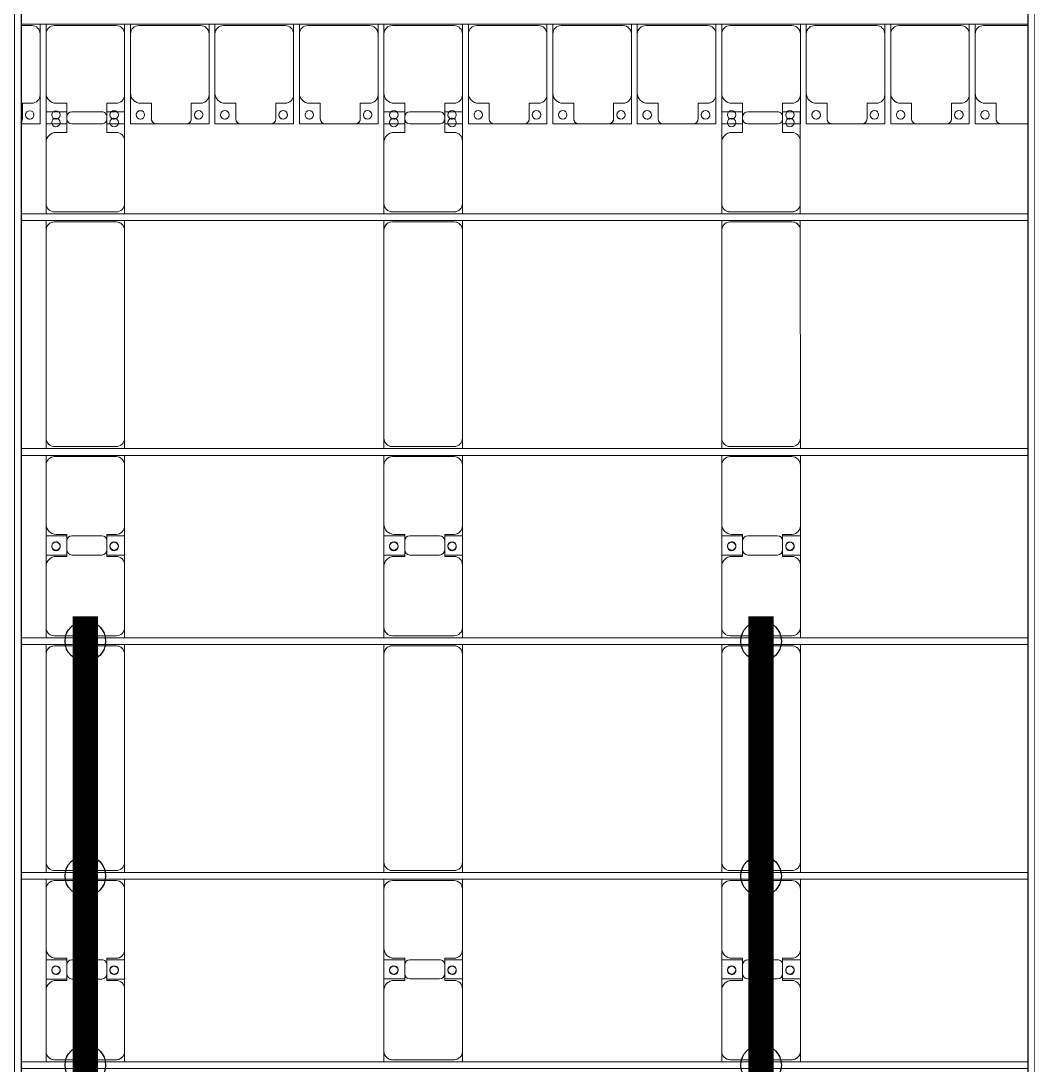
# Model space of a CAD drawing. Header units: millimetres. Extents: x -496478 to -186190, y -204059 to -87354.
# Drawn here: x -323122 to -317160, y -176290 to -170108 of the extents above; entities that cross this region are included whole.
import ezdxf

# ---------------------------------------------------------------- set-up
doc = ezdxf.new("R2010")
doc.units = ezdxf.units.MM
for name, color, linetype, lineweight in [('A-DETL-MBND', 5, 'Continuous', 9), ('A-GENM', 13, 'Continuous', 9), ('S-BEAM', 12, 'Continuous', 9)]:
    doc.layers.add(name, color=color, linetype=linetype, lineweight=lineweight)
doc.layers.add('GC-HOP 40x60 GIA CUONG', color=1, linetype='Continuous')

# ---------------------------------------------------------------- blocks, each defined once
blk = doc.blocks.new('Dải phao đi lại kèm đỡ invester - DẢI PHAO ĐI LẠI-18893-BỐ TRÍ KHUNG KẾT CẤU BÈ PIN 01')
at = {"layer": 'A-DETL-MBND', "color": 8}
for p, q in [((115673.4, -729.7), (115611.5, -729.7)), ((115723.4, -722), (115723.4, -779.7)), ((115758.4, -779.7), (115758.4, -722)), ((116173.4, -729.7), (115808.4, -729.7)), ((116223.4, -722), (116223.4, -779.7)), ((116258.4, -779.7), (116258.4, -722)), ((116673.4, -729.7), (116308.4, -729.7)), ((116723.4, -722), (116723.4, -779.7)), ((116758.4, -779.7), (116758.4, -722)), ((117173.4, -729.7), (116808.4, -729.7)), ((117223.4, -722), (117223.4, -779.7)), ((117258.4, -779.7), (117258.4, -722)), ((117673.4, -729.7), (117308.4, -729.7)), ((117723.4, -722), (117723.4, -779.7)), ((117758.4, -779.7), (117758.4, -722)), ((118173.4, -729.7), (117808.4, -729.7)), ((118223.4, -722), (118223.4, -779.7)), ((118258.4, -779.7), (118258.4, -722)), ((118673.4, -729.7), (118308.4, -729.7)), ((118723.4, -722), (118723.4, -779.7)), ((118758.4, -779.7), (118758.4, -722)), ((119173.4, -729.7), (118808.4, -729.7)), ((119223.4, -722), (119223.4, -779.7)), ((119258.4, -779.7), (119258.4, -722)), ((119673.4, -729.7), (119308.4, -729.7)), ((119723.4, -722), (119723.4, -779.7)), ((119758.4, -779.7), (119758.4, -722)), ((120173.4, -729.7), (119808.4, -729.7)), ((120223.4, -722), (120223.4, -779.7)), ((120258.4, -779.7), (120258.4, -722)), ((120673.4, -729.7), (120308.4, -729.7)), ((120723.4, -722), (120723.4, -779.7)), ((120758.4, -779.7), (120758.4, -722)), ((121173.4, -729.7), (120808.4, -729.7)), ((121223.4, -722), (121223.4, -779.7)), ((121258.4, -779.7), (121258.4, -722)), ((121571.5, -729.7), (121308.4, -729.7)), ((115723.4, -1139.7), (115723.4, -779.7)), ((115758.4, -779.7), (115758.4, -1129.7)), ((116223.4, -1139.7), (116223.4, -779.7)), ((116258.4, -779.7), (116258.4, -1129.7)), ((116723.4, -1139.7), (116723.4, -779.7)), ((116758.4, -779.7), (116758.4, -1129.7)), ((117223.4, -1139.7), (117223.4, -779.7)), ((117258.4, -779.7), (117258.4, -1129.7)), ((117723.4, -1139.7), (117723.4, -779.7)), ((117758.4, -779.7), (117758.4, -1129.7)), ((118223.4, -1139.7), (118223.4, -779.7)), ((118258.4, -779.7), (118258.4, -1129.7)), ((118723.4, -1139.7), (118723.4, -779.7)), ((118758.4, -779.7), (118758.4, -1129.7)), ((119223.4, -1139.7), (119223.4, -779.7)), ((119258.4, -779.7), (119258.4, -1129.7)), ((119723.4, -1139.7), (119723.4, -779.7)), ((119758.4, -779.7), (119758.4, -1129.7)), ((120223.4, -1139.7), (120223.4, -779.7)), ((120258.4, -779.7), (120258.4, -1129.7)), ((120723.4, -1139.7), (120723.4, -779.7)), ((120758.4, -779.7), (120758.4, -1129.7)), ((121223.4, -1139.7), (121223.4, -779.7)), ((121258.4, -779.7), (121258.4, -1129.7)), ((115723.4, -1139.7), (115723.4, -1312.2)), ((115758.4, -1312.2), (115758.4, -1129.7)), ((116223.4, -1139.7), (116223.4, -1312.2)), ((116258.4, -1312.2), (116258.4, -1129.7)), ((116723.4, -1139.7), (116723.4, -1312.2)), ((116758.4, -1312.2), (116758.4, -1129.7)), ((117223.4, -1139.7), (117223.4, -1312.2)), ((117258.4, -1312.2), (117258.4, -1129.7)), ((117723.4, -1139.7), (117723.4, -1312.2)), ((117758.4, -1312.2), (117758.4, -1129.7)), ((118223.4, -1139.7), (118223.4, -1312.2)), ((118258.4, -1312.2), (118258.4, -1129.7)), ((118723.4, -1139.7), (118723.4, -1312.2)), ((118758.4, -1312.2), (118758.4, -1129.7)), ((119223.4, -1139.7), (119223.4, -1312.2)), ((119258.4, -1312.2), (119258.4, -1129.7)), ((119723.4, -1139.7), (119723.4, -1312.2)), ((119758.4, -1312.2), (119758.4, -1129.7)), ((120223.4, -1139.7), (120223.4, -1312.2)), ((120258.4, -1312.2), (120258.4, -1129.7)), ((120723.4, -1139.7), (120723.4, -1312.2)), ((120758.4, -1312.2), (120758.4, -1129.7)), ((121223.4, -1139.7), (121223.4, -1312.2)), ((121258.4, -1312.2), (121258.4, -1129.7)), ((115618.2, -1282.2), (115618.2, -1189.7)), ((115618.2, -1189.7), (115673.4, -1189.7)), ((115818.4, -1189.7), (115881.8, -1189.7)), ((115881.8, -1189.7), (115881.8, -1282.2)), ((116118.2, -1282.2), (116118.2, -1189.7)), ((116118.2, -1189.7), (116173.4, -1189.7)), ((116318.4, -1189.7), (116381.8, -1189.7)), ((116381.8, -1189.7), (116381.8, -1282.2)), ((116618.2, -1282.2), (116618.2, -1189.7)), ((116618.2, -1189.7), (116673.4, -1189.7)), ((116818.4, -1189.7), (116881.8, -1189.7)), ((116881.8, -1189.7), (116881.8, -1282.2)), ((117118.2, -1282.2), (117118.2, -1189.7)), ((117118.2, -1189.7), (117173.4, -1189.7)), ((117318.4, -1189.7), (117381.8, -1189.7)), ((117381.8, -1189.7), (117381.8, -1282.2)), ((117618.2, -1282.2), (117618.2, -1189.7)), ((117618.2, -1189.7), (117673.4, -1189.7)), ((117818.4, -1189.7), (117881.8, -1189.7)), ((117881.8, -1189.7), (117881.8, -1282.2)), ((118118.2, -1282.2), (118118.2, -1189.7)), ((118118.2, -1189.7), (118173.4, -1189.7)), ((118318.4, -1189.7), (118381.8, -1189.7)), ((118381.8, -1189.7), (118381.8, -1282.2)), ((118618.2, -1282.2), (118618.2, -1189.7)), ((118618.2, -1189.7), (118673.4, -1189.7)), ((118818.4, -1189.7), (118881.8, -1189.7)), ((118881.8, -1189.7), (118881.8, -1282.2)), ((119118.2, -1282.2), (119118.2, -1189.7)), ((119118.2, -1189.7), (119173.4, -1189.7)), ((119318.4, -1189.7), (119381.8, -1189.7)), ((119381.8, -1189.7), (119381.8, -1282.2)), ((119618.2, -1282.2), (119618.2, -1189.7)), ((119618.2, -1189.7), (119673.4, -1189.7)), ((119818.4, -1189.7), (119881.8, -1189.7)), ((119881.8, -1189.7), (119881.8, -1282.2)), ((120118.2, -1282.2), (120118.2, -1189.7)), ((120118.2, -1189.7), (120173.4, -1189.7)), ((120318.4, -1189.7), (120381.8, -1189.7)), ((120381.8, -1189.7), (120381.8, -1282.2)), ((120618.2, -1282.2), (120618.2, -1189.7)), ((120618.2, -1189.7), (120673.4, -1189.7)), ((120818.4, -1189.7), (120881.8, -1189.7)), ((120881.8, -1189.7), (120881.8, -1282.2)), ((121118.2, -1282.2), (121118.2, -1189.7)), ((121118.2, -1189.7), (121173.4, -1189.7)), ((121318.4, -1189.7), (121381.8, -1189.7)), ((121381.8, -1189.7), (121381.8, -1282.2)), ((115723.4, -1312.2), (115611.5, -1312.2)), ((115611.5, -1312.2), (115723.4, -1312.2)), ((115881.8, -1312.2), (115758.4, -1312.2)), ((115792.1, -1312.2), (115840.2, -1312.2)), ((115911.8, -1312.2), (116088.2, -1312.2)), ((116223.4, -1312.2), (116118.2, -1312.2)), ((116138.5, -1312.2), (116186.6, -1312.2)), ((116411.8, -1312.2), (116258.4, -1312.2)), ((116258.4, -1312.2), (116411.8, -1312.2)), ((116411.8, -1312.2), (116588.2, -1312.2)), ((116723.4, -1312.2), (116588.2, -1312.2)), ((116588.2, -1312.2), (116723.4, -1312.2)), ((116911.8, -1312.2), (116758.4, -1312.2)), ((116758.4, -1312.2), (116911.8, -1312.2)), ((116911.8, -1312.2), (117088.2, -1312.2)), ((117223.4, -1312.2), (117088.2, -1312.2)), ((117088.2, -1312.2), (117223.4, -1312.2)), ((117411.8, -1312.2), (117258.4, -1312.2)), ((117258.4, -1312.2), (117411.8, -1312.2)), ((117411.8, -1312.2), (117588.2, -1312.2)), ((117723.4, -1312.2), (117588.2, -1312.2)), ((117588.2, -1312.2), (117723.4, -1312.2)), ((117881.8, -1312.2), (117758.4, -1312.2)), ((117792.1, -1312.2), (117840.2, -1312.2)), ((117911.8, -1312.2), (118088.2, -1312.2)), ((118223.4, -1312.2), (118118.2, -1312.2)), ((118138.5, -1312.2), (118186.6, -1312.2)), ((118411.8, -1312.2), (118258.4, -1312.2)), ((118258.4, -1312.2), (118411.8, -1312.2)), ((118411.8, -1312.2), (118588.2, -1312.2)), ((118723.4, -1312.2), (118588.2, -1312.2)), ((118588.2, -1312.2), (118723.4, -1312.2)), ((118911.8, -1312.2), (118758.4, -1312.2)), ((118758.4, -1312.2), (118911.8, -1312.2)), ((118911.8, -1312.2), (119088.2, -1312.2)), ((119223.4, -1312.2), (119088.2, -1312.2)), ((119088.2, -1312.2), (119223.4, -1312.2)), ((119411.8, -1312.2), (119258.4, -1312.2)), ((119258.4, -1312.2), (119411.8, -1312.2)), ((119411.8, -1312.2), (119588.2, -1312.2)), ((119723.4, -1312.2), (119588.2, -1312.2)), ((119588.2, -1312.2), (119723.4, -1312.2)), ((119881.8, -1312.2), (119758.4, -1312.2)), ((119792.1, -1312.2), (119840.2, -1312.2)), ((119911.8, -1312.2), (120088.2, -1312.2)), ((120223.4, -1312.2), (120118.2, -1312.2)), ((120138.5, -1312.2), (120186.6, -1312.2)), ((120411.8, -1312.2), (120258.4, -1312.2)), ((120258.4, -1312.2), (120411.8, -1312.2)), ((120411.8, -1312.2), (120588.2, -1312.2)), ((120723.4, -1312.2), (120588.2, -1312.2)), ((120588.2, -1312.2), (120723.4, -1312.2)), ((120911.8, -1312.2), (120758.4, -1312.2)), ((120758.4, -1312.2), (120911.8, -1312.2)), ((120911.8, -1312.2), (121088.2, -1312.2)), ((121223.4, -1312.2), (121088.2, -1312.2)), ((121088.2, -1312.2), (121223.4, -1312.2)), ((121411.8, -1312.2), (121258.4, -1312.2)), ((121258.4, -1312.2), (121411.8, -1312.2)), ((121411.8, -1312.2), (121571.5, -1312.2))]:
    blk.add_line(p, q, dxfattribs=at)
for centre, radius, start, end in [((115673.4, -779.7), 50, 0, 90), ((115673.4, -779.7), 50, 45, 90), ((115808.4, -779.7), 50, 90, 180), ((115808.4, -779.7), 50, 90, 135), ((116173.4, -779.7), 50, 360, 90), ((116173.4, -779.7), 50, 45, 90), ((116308.4, -779.7), 50, 90, 180), ((116308.4, -779.7), 50, 90, 135), ((116673.4, -779.7), 50, 0, 90), ((116673.4, -779.7), 50, 45, 90), ((116808.4, -779.7), 50, 90, 180), ((116808.4, -779.7), 50, 90, 135), ((117173.4, -779.7), 50, 360, 90), ((117173.4, -779.7), 50, 45, 90), ((117308.4, -779.7), 50, 90, 180), ((117308.4, -779.7), 50, 90, 135), ((117673.4, -779.7), 50, 360, 90), ((117673.4, -779.7), 50, 45, 90), ((117808.4, -779.7), 50, 90, 180), ((117808.4, -779.7), 50, 90, 135), ((118173.4, -779.7), 50, 0, 90), ((118173.4, -779.7), 50, 45, 90), ((118308.4, -779.7), 50, 90, 180), ((118308.4, -779.7), 50, 90, 135), ((118673.4, -779.7), 50, 360, 90), ((118673.4, -779.7), 50, 45, 90), ((118808.4, -779.7), 50, 90, 180), ((118808.4, -779.7), 50, 90, 135), ((119173.4, -779.7), 50, 0, 90), ((119173.4, -779.7), 50, 45, 87.19683), ((119308.4, -779.7), 50, 90, 180), ((119308.4, -779.7), 50, 90, 135), ((119673.4, -779.7), 50, 0, 90), ((119673.4, -779.7), 50, 45, 90), ((119808.4, -779.7), 50, 90, 180), ((119808.4, -779.7), 50, 90, 135), ((120173.4, -779.7), 50, 360, 90), ((120173.4, -779.7), 50, 45, 90), ((120308.4, -779.7), 50, 90, 180), ((120308.4, -779.7), 50, 90, 135), ((120673.4, -779.7), 50, 0, 90), ((120673.4, -779.7), 50, 45, 90), ((120808.4, -779.7), 50, 90, 180), ((120808.4, -779.7), 50, 90, 135), ((121173.4, -779.7), 50, 0, 90), ((121173.4, -779.7), 50, 45, 90), ((121308.4, -779.7), 50, 90, 180), ((121308.4, -779.7), 50, 90, 135), ((115673.4, -1139.7), 50, 270, 360), ((115818.4, -1129.7), 60, 180, 270), ((115818.4, -1129.7), 60, 225, 270), ((116173.4, -1139.7), 50, 270, 0), ((116318.4, -1129.7), 60, 180, 270), ((116318.4, -1129.7), 60, 225, 270), ((116673.4, -1139.7), 50, 270, 360), ((116818.4, -1129.7), 60, 180, 270), ((116818.4, -1129.7), 60, 225, 270), ((117173.4, -1139.7), 50, 270, 360), ((117318.4, -1129.7), 60, 180, 270), ((117318.4, -1129.7), 60, 225, 270), ((117673.4, -1139.7), 50, 270, 360), ((117818.4, -1129.7), 60, 180, 270), ((117818.4, -1129.7), 60, 225, 270), ((118173.4, -1139.7), 50, 270, 360), ((118318.4, -1129.7), 60, 180, 270), ((118318.4, -1129.7), 60, 225, 270), ((118673.4, -1139.7), 50, 270, 360), ((118818.4, -1129.7), 60, 180, 270), ((118818.4, -1129.7), 60, 225, 270), ((119173.4, -1139.7), 50, 270, 360), ((119318.4, -1129.7), 60, 180, 270), ((119318.4, -1129.7), 60, 225, 270), ((119673.4, -1139.7), 50, 270, 360), ((119818.4, -1129.7), 60, 180, 270), ((119818.4, -1129.7), 60, 225, 270), ((120173.4, -1139.7), 50, 270, 360), ((120318.4, -1129.7), 60, 180, 270), ((120318.4, -1129.7), 60, 225, 270), ((120673.4, -1139.7), 50, 270, 0), ((120818.4, -1129.7), 60, 180, 270), ((121173.4, -1139.7), 50, 270, 0), ((121318.4, -1129.7), 60, 180, 270), ((121318.4, -1129.7), 60, 225, 270), ((115661.8, -1258.6), 25, 90, 270), ((115661.8, -1258.6), 25, 270, 90), ((115673.4, -1139.7), 50, 270, 315), ((115816.8, -1258.6), 25, 90, 270), ((115816.8, -1258.6), 25, 270, 90), ((116161.8, -1258.6), 25, 90, 270), ((116161.8, -1258.6), 25, 270, 90), ((116173.4, -1139.7), 50, 270, 315), ((116316.8, -1258.6), 25, 90, 270), ((116316.8, -1258.6), 25, 270, 90), ((116661.8, -1258.6), 25, 90, 270), ((116661.8, -1258.6), 25, 270, 90), ((116673.4, -1139.7), 50, 270, 315), ((116816.8, -1258.6), 25, 90, 270), ((116816.8, -1258.6), 25, 270, 90), ((117161.8, -1258.6), 25, 90, 270), ((117161.8, -1258.6), 25, 270, 90), ((117173.4, -1139.7), 50, 270, 315), ((117316.8, -1258.6), 25, 90, 270), ((117316.8, -1258.6), 25, 270, 90), ((117661.8, -1258.6), 25, 90, 270), ((117661.8, -1258.6), 25, 270, 90), ((117673.4, -1139.7), 50, 270, 315), ((117816.8, -1258.6), 25, 90, 270), ((117816.8, -1258.6), 25, 270, 90), ((118161.8, -1258.6), 25, 90, 270), ((118161.8, -1258.6), 25, 270, 90), ((118173.4, -1139.7), 50, 270, 315), ((118316.8, -1258.6), 25, 90, 270), ((118316.8, -1258.6), 25, 270, 90), ((118661.8, -1258.6), 25, 90, 270), ((118661.8, -1258.6), 25, 270, 90), ((118673.4, -1139.7), 50, 270, 315), ((118816.8, -1258.6), 25, 90, 270), ((118816.8, -1258.6), 25, 270, 90), ((119161.8, -1258.6), 25, 90, 270), ((119161.8, -1258.6), 25, 270, 90), ((119173.4, -1139.7), 50, 272.79612, 315), ((119316.8, -1258.6), 25, 90, 270), ((119316.8, -1258.6), 25, 270, 90), ((119661.8, -1258.6), 25, 90, 270), ((119661.8, -1258.6), 25, 270, 90), ((119673.4, -1139.7), 50, 270, 315), ((119816.8, -1258.6), 25, 90, 270), ((119816.8, -1258.6), 25, 270, 90), ((120161.8, -1258.6), 25, 90, 270), ((120161.8, -1258.6), 25, 270, 90), ((120173.4, -1139.7), 50, 270, 315), ((120316.8, -1258.6), 25, 90, 270), ((120316.8, -1258.6), 25, 270, 90), ((120661.8, -1258.6), 25, 90, 270), ((120661.8, -1258.6), 25, 270, 90), ((120673.4, -1139.7), 50, 270, 315), ((120818.4, -1129.7), 60, 231.93486, 270), ((120816.8, -1258.6), 25, 90, 270), ((120816.8, -1258.6), 25, 270, 90), ((121161.8, -1258.6), 25, 90, 270), ((121161.8, -1258.6), 25, 270, 90), ((121173.4, -1139.7), 50, 270, 315), ((121316.8, -1258.6), 25, 90, 270), ((121316.8, -1258.6), 25, 270, 90), ((115588.2, -1282.2), 30, 315, 0), ((115588.2, -1282.2), 30, 315, 345), ((115588.2, -1282.2), 30, 315, 330), ((115588.2, -1282.2), 30, 315, 330), ((115661.8, -1258.6), 25, 165, 270), ((115661.8, -1258.6), 25, 360, 15), ((115816.8, -1258.6), 25, 270, 285), ((115911.8, -1282.2), 30, 180, 270), ((116088.2, -1282.2), 30, 270, 0), ((116161.8, -1258.6), 25, 255, 270), ((116316.8, -1258.6), 25, 165, 180), ((116316.8, -1258.6), 25, 270, 285), ((116411.8, -1282.2), 30, 180, 270), ((116411.8, -1282.2), 30, 195, 270), ((116588.2, -1282.2), 30, 270, 0), ((116588.2, -1282.2), 30, 270, 345), ((116588.2, -1282.2), 30, 315, 330), ((116588.2, -1282.2), 30, 315, 330), ((116661.8, -1258.6), 25, 165, 270), ((116661.8, -1258.6), 25, 360, 15), ((116816.8, -1258.6), 25, 165, 180), ((116816.8, -1258.6), 25, 270, 285), ((116911.8, -1282.2), 30, 180, 270), ((116911.8, -1282.2), 30, 195, 270), ((117088.2, -1282.2), 30, 270, 360), ((117088.2, -1282.2), 30, 270, 345), ((117088.2, -1282.2), 30, 315, 330), ((117088.2, -1282.2), 30, 315, 330), ((117161.8, -1258.6), 25, 165, 270), ((117161.8, -1258.6), 25, 360, 15), ((117316.8, -1258.6), 25, 165, 180), ((117316.8, -1258.6), 25, 270, 285), ((117411.8, -1282.2), 30, 180, 270), ((117411.8, -1282.2), 30, 195, 270), ((117588.2, -1282.2), 30, 270, 0), ((117588.2, -1282.2), 30, 270, 345), ((117588.2, -1282.2), 30, 315, 330), ((117588.2, -1282.2), 30, 315, 330), ((117661.8, -1258.6), 25, 165, 270), ((117661.8, -1258.6), 25, 360, 15), ((117816.8, -1258.6), 25, 270, 285), ((117911.8, -1282.2), 30, 180, 270), ((118088.2, -1282.2), 30, 270, 0), ((118161.8, -1258.6), 25, 255, 270), ((118316.8, -1258.6), 25, 165, 180), ((118316.8, -1258.6), 25, 270, 285), ((118411.8, -1282.2), 30, 180, 270), ((118411.8, -1282.2), 30, 195, 270), ((118588.2, -1282.2), 30, 270, 0), ((118588.2, -1282.2), 30, 270, 345), ((118588.2, -1282.2), 30, 315, 330), ((118588.2, -1282.2), 30, 315, 330), ((118661.8, -1258.6), 25, 165, 270), ((118661.8, -1258.6), 25, 360, 15), ((118816.8, -1258.6), 25, 165, 180), ((118816.8, -1258.6), 25, 270, 285), ((118911.8, -1282.2), 30, 180, 270), ((118911.8, -1282.2), 30, 195, 270), ((119088.2, -1282.2), 30, 270, 360), ((119088.2, -1282.2), 30, 270, 345), ((119088.2, -1282.2), 30, 315, 330), ((119088.2, -1282.2), 30, 315, 330), ((119161.8, -1258.6), 25, 165, 270), ((119161.8, -1258.6), 25, 360, 15), ((119316.8, -1258.6), 25, 165, 180), ((119316.8, -1258.6), 25, 270, 285), ((119411.8, -1282.2), 30, 180, 270), ((119411.8, -1282.2), 30, 195, 270), ((119588.2, -1282.2), 30, 270, 0), ((119588.2, -1282.2), 30, 270, 345), ((119588.2, -1282.2), 30, 315, 330), ((119588.2, -1282.2), 30, 315, 330), ((119661.8, -1258.6), 25, 165, 270), ((119661.8, -1258.6), 25, 360, 15), ((119816.8, -1258.6), 25, 270, 285), ((119911.8, -1282.2), 30, 180, 270), ((120088.2, -1282.2), 30, 270, 0), ((120161.8, -1258.6), 25, 255, 270), ((120316.8, -1258.6), 25, 165, 180), ((120316.8, -1258.6), 25, 270, 285), ((120411.8, -1282.2), 30, 180, 270), ((120411.8, -1282.2), 30, 195, 270), ((120588.2, -1282.2), 30, 270, 360), ((120588.2, -1282.2), 30, 270, 345), ((120588.2, -1282.2), 30, 315, 330), ((120588.2, -1282.2), 30, 315, 330), ((120661.8, -1258.6), 25, 165, 270), ((120661.8, -1258.6), 25, 360, 15), ((120816.8, -1258.6), 25, 165, 180), ((120816.8, -1258.6), 25, 270, 285), ((120911.8, -1282.2), 30, 180, 270), ((120911.8, -1282.2), 30, 195, 270), ((121088.2, -1282.2), 30, 270, 0), ((121088.2, -1282.2), 30, 270, 345), ((121088.2, -1282.2), 30, 315, 330), ((121088.2, -1282.2), 30, 315, 330), ((121161.8, -1258.6), 25, 165, 270), ((121161.8, -1258.6), 25, 360, 15), ((121316.8, -1258.6), 25, 165, 180), ((121316.8, -1258.6), 25, 270, 285), ((121411.8, -1282.2), 30, 180, 270), ((121411.8, -1282.2), 30, 195, 270), ((116411.8, -1282.2), 30, 255, 270), ((116411.8, -1282.2), 30, 255, 270), ((116588.2, -1282.2), 30, 270, 285), ((116588.2, -1282.2), 30, 270, 285), ((116911.8, -1282.2), 30, 255, 270), ((116911.8, -1282.2), 30, 255, 270), ((117088.2, -1282.2), 30, 270, 285), ((117088.2, -1282.2), 30, 270, 285), ((117411.8, -1282.2), 30, 255, 270), ((117411.8, -1282.2), 30, 255, 270), ((117588.2, -1282.2), 30, 270, 285), ((117588.2, -1282.2), 30, 270, 285), ((118411.8, -1282.2), 30, 255, 270), ((118411.8, -1282.2), 30, 255, 270), ((118588.2, -1282.2), 30, 270, 285), ((118588.2, -1282.2), 30, 270, 285), ((118911.8, -1282.2), 30, 255, 270), ((118911.8, -1282.2), 30, 255, 270), ((119088.2, -1282.2), 30, 270, 285), ((119088.2, -1282.2), 30, 270, 285), ((119411.8, -1282.2), 30, 255, 270), ((119411.8, -1282.2), 30, 255, 270), ((119588.2, -1282.2), 30, 270, 285), ((119588.2, -1282.2), 30, 270, 285), ((120411.8, -1282.2), 30, 255, 270), ((120411.8, -1282.2), 30, 255, 270), ((120588.2, -1282.2), 30, 270, 285), ((120588.2, -1282.2), 30, 270, 285), ((120911.8, -1282.2), 30, 255, 270), ((120911.8, -1282.2), 30, 255, 270), ((121088.2, -1282.2), 30, 270, 285), ((121088.2, -1282.2), 30, 270, 285), ((121411.8, -1282.2), 30, 255, 270), ((121411.8, -1282.2), 30, 255, 270)]:
    blk.add_arc(centre, radius, start, end, dxfattribs=at)
blk = doc.blocks.new('Dai phao do pin - DẢI PHAO ĐỠ PIN-V79-BỐ TRÍ KHUNG KẾT CẤU BÈ PIN 01')
at = {"layer": 'A-DETL-MBND', "color": 8}
for p, q in [((10748, 241.6), (10809.7, 241.6)), ((10759.7, 191.6), (10759.7, -173.4)), ((11169.7, 241.6), (10809.7, 241.6)), ((11169.7, 241.6), (11352.2, 241.6)), ((11237.8, 241.6), (11420.3, 241.6)), ((11237.8, 118.2), (11237.8, 241.6)), ((11352.2, 241.6), (11352.2, 118.2)), ((11770.3, 241.6), (11420.3, 241.6)), ((11770.3, 241.6), (11828, 241.6)), ((11820.3, -173.4), (11820.3, 191.6)), ((11868, 241.6), (11929.7, 241.6)), ((11879.7, 191.6), (11879.7, -173.4)), ((13160.3, 241.6), (11929.7, 241.6)), ((13160.3, 241.6), (13218, 241.6)), ((13210.3, -173.4), (13210.3, 191.6)), ((13258, 241.6), (13319.4, 241.6)), ((13269.7, 191.6), (13269.7, -173.4)), ((13679.7, 241.6), (13319.7, 241.6)), ((13679.7, 241.6), (13862.2, 241.6)), ((13747.8, 241.6), (13930.3, 241.6)), ((13747.8, 118.2), (13747.8, 241.6)), ((13862.2, 241.6), (13862.2, 118.2)), ((14280.3, 241.6), (13930.3, 241.6)), ((14280.3, 241.6), (14338, 241.6)), ((14330.3, -173.4), (14330.3, 191.6)), ((14378, 241.6), (14439.7, 241.6)), ((14389.7, 191.6), (14389.7, -173.4)), ((15670.3, 241.6), (14439.7, 241.6)), ((15670.3, 241.6), (15728, 241.6)), ((15720.3, -173.4), (15720.3, 191.6)), ((15768, 241.6), (15829.7, 241.6)), ((15779.7, 191.6), (15779.7, -173.4)), ((16189.7, 241.6), (15829.7, 241.6)), ((16189.7, 241.6), (16372.2, 241.6)), ((16372.2, 241.6), (16372.2, 118.2)), ((16372.2, 166.5), (16372.2, 201)), ((11229.7, 118.2), (11229.7, 181.6)), ((11360.3, 181.6), (11360.3, 118.2)), ((13739.7, 118.2), (13739.7, 181.6)), ((13870.3, 181.6), (13870.3, 118.2)), ((16249.7, 118.2), (16249.7, 181.6)), ((11322.2, 118.2), (11229.7, 118.2)), ((11237.8, 88.2), (11237.8, -88.2)), ((11360.3, 118.2), (11267.8, 118.2)), ((11352.2, -88.2), (11352.2, 88.2)), ((13832.2, 118.2), (13739.7, 118.2)), ((13747.8, 88.2), (13747.8, -88.2)), ((13870.3, 118.2), (13777.8, 118.2)), ((13862.2, -88.2), (13862.2, 88.2)), ((16342.2, 118.2), (16249.7, 118.2)), ((16372.2, -88.2), (16372.2, 88.2)), ((11229.7, -173.4), (11229.7, -118.2)), ((11229.7, -118.2), (11322.2, -118.2)), ((11237.8, -223.4), (11237.8, -118.2)), ((11267.8, -118.2), (11360.3, -118.2)), ((11352.2, -118.2), (11352.2, -223.4)), ((11360.3, -118.2), (11360.3, -173.4)), ((13739.7, -173.4), (13739.7, -118.2)), ((13739.7, -118.2), (13832.2, -118.2)), ((13747.8, -223.4), (13747.8, -118.2)), ((13777.8, -118.2), (13870.3, -118.2)), ((13862.2, -118.2), (13862.2, -223.4)), ((13870.3, -118.2), (13870.3, -173.4)), ((16249.7, -173.4), (16249.7, -118.2)), ((16249.7, -118.2), (16342.2, -118.2)), ((16372.2, -118.2), (16372.2, -223.4)), ((16372.2, -179.7), (16372.2, -143.8)), ((10809.7, -223.4), (10748, -223.4)), ((10809.7, -223.4), (11179.7, -223.4)), ((11352.2, -223.4), (11179.7, -223.4)), ((11410.3, -223.4), (11237.8, -223.4)), ((11410.3, -223.4), (11770.3, -223.4)), ((11828, -223.4), (11770.3, -223.4)), ((11929.7, -223.4), (11868, -223.4)), ((11929.7, -223.4), (13160.3, -223.4)), ((13218, -223.4), (13160.3, -223.4)), ((13319.4, -223.4), (13258, -223.4)), ((13319.7, -223.4), (13689.7, -223.4)), ((13862.2, -223.4), (13689.7, -223.4)), ((13920.3, -223.4), (13747.8, -223.4)), ((13920.3, -223.4), (14280.3, -223.4)), ((14338, -223.4), (14280.3, -223.4)), ((14439.7, -223.4), (14378, -223.4)), ((14439.7, -223.4), (15670.3, -223.4)), ((15728, -223.4), (15670.3, -223.4)), ((15829.7, -223.4), (15768, -223.4)), ((15829.7, -223.4), (16199.7, -223.4)), ((16372.2, -223.4), (16199.7, -223.4))]:
    blk.add_line(p, q, dxfattribs=at)
for centre, radius, start, end in [((10809.7, 191.6), 50, 90, 180), ((10809.7, 191.6), 50, 135, 175.14403), ((11169.7, 181.6), 60, 0, 90), ((11169.7, 181.6), 60, 0, 45), ((11288.6, 183.2), 25, 0, 180), ((11291.4, 183.2), 25, 360, 180), ((11420.3, 181.6), 60, 90, 180), ((11420.3, 181.6), 60, 135, 180), ((11770.3, 191.6), 50, 0, 90), ((11770.3, 191.6), 50, 0, 45), ((11929.7, 191.6), 50, 90, 180), ((11929.7, 191.6), 50, 105, 180), ((13160.3, 191.6), 50, 0, 90), ((13160.3, 191.6), 50, 15, 90), ((13319.7, 191.6), 50, 90, 180), ((13319.7, 191.6), 50, 135, 180), ((13679.7, 181.6), 60, 0, 90), ((13679.7, 181.6), 60, 0, 45), ((13798.6, 183.2), 25, 0, 180), ((13801.4, 183.2), 25, 360, 180), ((13930.3, 181.6), 60, 90, 180), ((13930.3, 181.6), 60, 135, 180), ((14280.3, 191.6), 50, 360, 90), ((14280.3, 191.6), 50, 360, 45), ((14439.7, 191.6), 50, 90, 180), ((14439.7, 191.6), 50, 105, 180), ((15670.3, 191.6), 50, 0, 90), ((15670.3, 191.6), 50, 15, 90), ((15829.7, 191.6), 50, 90, 180), ((15829.7, 191.6), 50, 135, 180), ((16189.7, 181.6), 60, 360, 90), ((16189.7, 181.6), 60, 360, 45), ((16308.6, 183.2), 25, 0, 180), ((11288.6, 183.2), 25, 180, 0), ((11291.4, 183.2), 25, 180, 360), ((11291.4, 183.2), 25, 180, 195), ((13798.6, 183.2), 25, 180, 360), ((13801.4, 183.2), 25, 180, 0), ((13801.4, 183.2), 25, 180, 195), ((16308.6, 183.2), 25, 180, 360), ((11267.8, 88.2), 30, 90, 180), ((11322.2, 88.2), 30, 0, 90), ((13777.8, 88.2), 30, 90, 180), ((13832.2, 88.2), 30, 0, 90), ((16342.2, 88.2), 30, 360, 90), ((11267.8, -88.2), 30, 180, 270), ((11322.2, -88.2), 30, 270, 0), ((13777.8, -88.2), 30, 180, 270), ((13832.2, -88.2), 30, 270, 360), ((16342.2, -88.2), 30, 270, 0), ((10809.7, -173.4), 50, 180, 270), ((10809.7, -173.4), 50, 184.81245, 225), ((11179.7, -173.4), 50, 270, 360), ((11179.7, -173.4), 50, 315, 360), ((11288.6, -161.8), 25, 0, 180), ((11288.6, -161.8), 25, 180, 0), ((11291.4, -161.8), 25, 360, 180), ((11291.4, -161.8), 25, 120, 180), ((11291.4, -161.8), 25, 180, 360), ((11291.4, -161.8), 25, 75, 105), ((11288.6, -161.8), 25, 75, 90), ((11288.6, -161.8), 25, 30, 45), ((11288.6, -161.8), 25, 0, 15), ((11410.3, -173.4), 50, 180, 270), ((11410.3, -173.4), 50, 180, 225), ((11770.3, -173.4), 50, 270, 360), ((11770.3, -173.4), 50, 315, 360), ((11929.7, -173.4), 50, 180, 270), ((11929.7, -173.4), 50, 180, 270), ((13160.3, -173.4), 50, 270, 0), ((13160.3, -173.4), 50, 285, 360), ((13319.7, -173.4), 50, 180, 270), ((13319.7, -173.4), 50, 180, 225), ((13689.7, -173.4), 50, 270, 0), ((13689.7, -173.4), 50, 315, 0), ((13798.6, -161.8), 25, 0, 180), ((13798.6, -161.8), 25, 180, 0), ((13801.4, -161.8), 25, 360, 180), ((13801.4, -161.8), 25, 120, 180), ((13801.4, -161.8), 25, 180, 360), ((13801.4, -161.8), 25, 75, 105), ((13798.6, -161.8), 25, 75, 90), ((13798.6, -161.8), 25, 30, 45), ((13798.6, -161.8), 25, 360, 15), ((13920.3, -173.4), 50, 180, 270), ((13920.3, -173.4), 50, 180, 225), ((14280.3, -173.4), 50, 270, 0), ((14280.3, -173.4), 50, 315, 360), ((14439.7, -173.4), 50, 180, 270), ((14439.7, -173.4), 50, 180, 270), ((15670.3, -173.4), 50, 270, 0), ((15670.3, -173.4), 50, 285, 360), ((15829.7, -173.4), 50, 180, 270), ((15829.7, -173.4), 50, 180, 225), ((16199.7, -173.4), 50, 270, 360), ((16199.7, -173.4), 50, 315, 360), ((16308.6, -161.8), 25, 0, 180), ((16308.6, -161.8), 25, 180, 360), ((16308.6, -161.8), 25, 30, 45), ((16308.6, -161.8), 25, 0, 15)]:
    blk.add_arc(centre, radius, start, end, dxfattribs=at)
blk = doc.blocks.new('Dai phao do pin - DẢI PHAO ĐỠ PIN-V80-BỐ TRÍ KHUNG KẾT CẤU BÈ PIN 01')
at = {"layer": 'A-DETL-MBND', "color": 8}
for p, q in [((10748, 241.6), (10809.7, 241.6)), ((10759.7, 191.6), (10759.7, -173.4)), ((11169.7, 241.6), (10809.7, 241.6)), ((11169.7, 241.6), (11352.2, 241.6)), ((11237.8, 241.6), (11420.3, 241.6)), ((11237.8, 118.2), (11237.8, 241.6)), ((11352.2, 241.6), (11352.2, 118.2)), ((11770.3, 241.6), (11420.3, 241.6)), ((11770.3, 241.6), (11828, 241.6)), ((11820.3, -173.4), (11820.3, 191.6)), ((11868, 241.6), (11929.7, 241.6)), ((11879.7, 191.6), (11879.7, -173.4)), ((13160.3, 241.6), (11929.7, 241.6)), ((13160.3, 241.6), (13218, 241.6)), ((13210.3, -173.4), (13210.3, 191.6)), ((13258, 241.6), (13319.4, 241.6)), ((13269.7, 191.6), (13269.7, -173.4)), ((13679.7, 241.6), (13319.7, 241.6)), ((13679.7, 241.6), (13862.2, 241.6)), ((13747.8, 241.6), (13930.3, 241.6)), ((13747.8, 118.2), (13747.8, 241.6)), ((13862.2, 241.6), (13862.2, 118.2)), ((14280.3, 241.6), (13930.3, 241.6)), ((14280.3, 241.6), (14338, 241.6)), ((14330.3, -173.4), (14330.3, 191.6)), ((14378, 241.6), (14439.7, 241.6)), ((14389.7, 191.6), (14389.7, -173.4)), ((15670.3, 241.6), (14439.7, 241.6)), ((15670.3, 241.6), (15728, 241.6)), ((15720.3, -173.4), (15720.3, 191.6)), ((15768, 241.6), (15829.7, 241.6)), ((15779.7, 191.6), (15779.7, -173.4)), ((16189.7, 241.6), (15829.7, 241.6)), ((16189.7, 241.6), (16372.2, 241.6)), ((16372.2, 241.6), (16372.2, 118.2)), ((16372.2, 166.5), (16372.2, 201)), ((11229.7, 118.2), (11229.7, 181.6)), ((11360.3, 181.6), (11360.3, 118.2)), ((13739.7, 118.2), (13739.7, 181.6)), ((13870.3, 181.6), (13870.3, 118.2)), ((16249.7, 118.2), (16249.7, 181.6)), ((11322.2, 118.2), (11229.7, 118.2)), ((11237.8, 88.2), (11237.8, -88.2)), ((11360.3, 118.2), (11267.8, 118.2)), ((11352.2, -88.2), (11352.2, 88.2)), ((13832.2, 118.2), (13739.7, 118.2)), ((13747.8, 88.2), (13747.8, -88.2)), ((13870.3, 118.2), (13777.8, 118.2)), ((13862.2, -88.2), (13862.2, 88.2)), ((16342.2, 118.2), (16249.7, 118.2)), ((16372.2, -88.2), (16372.2, 88.2)), ((11229.7, -173.4), (11229.7, -118.2)), ((11229.7, -118.2), (11322.2, -118.2)), ((11237.8, -223.4), (11237.8, -118.2)), ((11267.8, -118.2), (11360.3, -118.2)), ((11352.2, -118.2), (11352.2, -223.4)), ((11360.3, -118.2), (11360.3, -173.4)), ((13739.7, -173.4), (13739.7, -118.2)), ((13739.7, -118.2), (13832.2, -118.2)), ((13747.8, -223.4), (13747.8, -118.2)), ((13777.8, -118.2), (13870.3, -118.2)), ((13862.2, -118.2), (13862.2, -223.4)), ((13870.3, -118.2), (13870.3, -173.4)), ((16249.7, -173.4), (16249.7, -118.2)), ((16249.7, -118.2), (16342.2, -118.2)), ((16372.2, -118.2), (16372.2, -223.4)), ((16372.2, -179.7), (16372.2, -143.8)), ((10809.7, -223.4), (10748, -223.4)), ((10809.7, -223.4), (11179.7, -223.4)), ((11352.2, -223.4), (11179.7, -223.4)), ((11410.3, -223.4), (11237.8, -223.4)), ((11410.3, -223.4), (11770.3, -223.4)), ((11828, -223.4), (11770.3, -223.4)), ((11929.7, -223.4), (11868, -223.4)), ((11929.7, -223.4), (13160.3, -223.4)), ((13218, -223.4), (13160.3, -223.4)), ((13319.4, -223.4), (13258, -223.4)), ((13319.7, -223.4), (13689.7, -223.4)), ((13862.2, -223.4), (13689.7, -223.4)), ((13920.3, -223.4), (13747.8, -223.4)), ((13920.3, -223.4), (14280.3, -223.4)), ((14338, -223.4), (14280.3, -223.4)), ((14439.7, -223.4), (14378, -223.4)), ((14439.7, -223.4), (15670.3, -223.4)), ((15728, -223.4), (15670.3, -223.4)), ((15829.7, -223.4), (15768, -223.4)), ((15829.7, -223.4), (16199.7, -223.4)), ((16372.2, -223.4), (16199.7, -223.4))]:
    blk.add_line(p, q, dxfattribs=at)
for centre, radius, start, end in [((10809.7, 191.6), 50, 90, 180), ((10809.7, 191.6), 50, 135, 174.91086), ((11169.7, 181.6), 60, 0, 90), ((11169.7, 181.6), 60, 0, 45), ((11288.6, 183.2), 25, 0, 180), ((11291.4, 183.2), 25, 360, 180), ((11420.3, 181.6), 60, 90, 180), ((11420.3, 181.6), 60, 135, 180), ((11770.3, 191.6), 50, 0, 90), ((11770.3, 191.6), 50, 0, 45), ((11929.7, 191.6), 50, 90, 180), ((11929.7, 191.6), 50, 105, 180), ((13160.3, 191.6), 50, 0, 90), ((13160.3, 191.6), 50, 15, 90), ((13319.7, 191.6), 50, 90, 180), ((13319.7, 191.6), 50, 135, 180), ((13679.7, 181.6), 60, 0, 90), ((13679.7, 181.6), 60, 0, 45), ((13798.6, 183.2), 25, 0, 180), ((13801.4, 183.2), 25, 360, 180), ((13930.3, 181.6), 60, 90, 180), ((13930.3, 181.6), 60, 135, 180), ((14280.3, 191.6), 50, 360, 90), ((14280.3, 191.6), 50, 360, 45), ((14439.7, 191.6), 50, 90, 180), ((14439.7, 191.6), 50, 105, 180), ((15670.3, 191.6), 50, 0, 90), ((15670.3, 191.6), 50, 15, 90), ((15829.7, 191.6), 50, 90, 180), ((15829.7, 191.6), 50, 135, 180), ((16189.7, 181.6), 60, 360, 90), ((16189.7, 181.6), 60, 360, 45), ((16308.6, 183.2), 25, 0, 180), ((11288.6, 183.2), 25, 180, 0), ((11291.4, 183.2), 25, 180, 360), ((11291.4, 183.2), 25, 180, 195), ((13798.6, 183.2), 25, 180, 360), ((13801.4, 183.2), 25, 180, 0), ((13801.4, 183.2), 25, 180, 195), ((16308.6, 183.2), 25, 180, 360), ((11267.8, 88.2), 30, 90, 180), ((11322.2, 88.2), 30, 0, 90), ((13777.8, 88.2), 30, 90, 180), ((13832.2, 88.2), 30, 0, 90), ((16342.2, 88.2), 30, 360, 90), ((11267.8, -88.2), 30, 180, 270), ((11322.2, -88.2), 30, 270, 0), ((13777.8, -88.2), 30, 180, 270), ((13832.2, -88.2), 30, 270, 360), ((16342.2, -88.2), 30, 270, 0), ((10809.7, -173.4), 50, 180, 270), ((10809.7, -173.4), 50, 185.04557, 225), ((11179.7, -173.4), 50, 270, 360), ((11179.7, -173.4), 50, 315, 360), ((11288.6, -161.8), 25, 0, 180), ((11288.6, -161.8), 25, 180, 0), ((11291.4, -161.8), 25, 360, 180), ((11291.4, -161.8), 25, 120, 180), ((11291.4, -161.8), 25, 180, 360), ((11291.4, -161.8), 25, 75, 105), ((11288.6, -161.8), 25, 75, 90), ((11288.6, -161.8), 25, 30, 45), ((11288.6, -161.8), 25, 0, 15), ((11410.3, -173.4), 50, 180, 270), ((11410.3, -173.4), 50, 180, 225), ((11770.3, -173.4), 50, 270, 360), ((11770.3, -173.4), 50, 315, 360), ((11929.7, -173.4), 50, 180, 270), ((11929.7, -173.4), 50, 180, 270), ((13160.3, -173.4), 50, 270, 0), ((13160.3, -173.4), 50, 285, 360), ((13319.7, -173.4), 50, 180, 270), ((13319.7, -173.4), 50, 180, 225), ((13689.7, -173.4), 50, 270, 0), ((13689.7, -173.4), 50, 315, 0), ((13798.6, -161.8), 25, 0, 180), ((13798.6, -161.8), 25, 180, 0), ((13801.4, -161.8), 25, 360, 180), ((13801.4, -161.8), 25, 120, 180), ((13801.4, -161.8), 25, 180, 360), ((13801.4, -161.8), 25, 75, 105), ((13798.6, -161.8), 25, 75, 90), ((13798.6, -161.8), 25, 30, 45), ((13798.6, -161.8), 25, 360, 15), ((13920.3, -173.4), 50, 180, 270), ((13920.3, -173.4), 50, 180, 225), ((14280.3, -173.4), 50, 270, 0), ((14280.3, -173.4), 50, 315, 360), ((14439.7, -173.4), 50, 180, 270), ((14439.7, -173.4), 50, 180, 270), ((15670.3, -173.4), 50, 270, 0), ((15670.3, -173.4), 50, 285, 360), ((15829.7, -173.4), 50, 180, 270), ((15829.7, -173.4), 50, 180, 225), ((16199.7, -173.4), 50, 270, 360), ((16199.7, -173.4), 50, 315, 360), ((16308.6, -161.8), 25, 0, 180), ((16308.6, -161.8), 25, 180, 360), ((16308.6, -161.8), 25, 30, 45), ((16308.6, -161.8), 25, 0, 15)]:
    blk.add_arc(centre, radius, start, end, dxfattribs=at)
blk = doc.blocks.new('Dai phao do pin - DẢI PHAO ĐỠ PIN-V81-BỐ TRÍ KHUNG KẾT CẤU BÈ PIN 01')
at = {"layer": 'A-DETL-MBND', "color": 8}
for p, q in [((10748, 241.6), (10809.7, 241.6)), ((10759.7, 191.6), (10759.7, -173.4)), ((11169.7, 241.6), (10809.7, 241.6)), ((11169.7, 241.6), (11352.2, 241.6)), ((11237.8, 241.6), (11420.3, 241.6)), ((11237.8, 118.2), (11237.8, 241.6)), ((11352.2, 241.6), (11352.2, 118.2)), ((11770.3, 241.6), (11420.3, 241.6)), ((11770.3, 241.6), (11828, 241.6)), ((11820.3, -173.4), (11820.3, 191.6)), ((11868, 241.6), (11929.7, 241.6)), ((11879.7, 191.6), (11879.7, -173.4)), ((13160.3, 241.6), (11929.7, 241.6)), ((13160.3, 241.6), (13218, 241.6)), ((13210.3, -173.4), (13210.3, 191.6)), ((13258, 241.6), (13319.4, 241.6)), ((13269.7, 191.6), (13269.7, -173.4)), ((13679.7, 241.6), (13319.7, 241.6)), ((13679.7, 241.6), (13862.2, 241.6)), ((13747.8, 241.6), (13930.3, 241.6)), ((13747.8, 118.2), (13747.8, 241.6)), ((13862.2, 241.6), (13862.2, 118.2)), ((14280.3, 241.6), (13930.3, 241.6)), ((14280.3, 241.6), (14338, 241.6)), ((14330.3, -173.4), (14330.3, 191.6)), ((14378, 241.6), (14439.7, 241.6)), ((14389.7, 191.6), (14389.7, -173.4)), ((15670.3, 241.6), (14439.7, 241.6)), ((15670.3, 241.6), (15728, 241.6)), ((15720.3, -173.4), (15720.3, 191.6)), ((15768, 241.6), (15829.7, 241.6)), ((15779.7, 191.6), (15779.7, -173.4)), ((16189.7, 241.6), (15829.7, 241.6)), ((16189.7, 241.6), (16372.2, 241.6)), ((16372.2, 241.6), (16372.2, 118.2)), ((16372.2, 166.5), (16372.2, 201)), ((11229.7, 118.2), (11229.7, 181.6)), ((11360.3, 181.6), (11360.3, 118.2)), ((13739.7, 118.2), (13739.7, 181.6)), ((13870.3, 181.6), (13870.3, 118.2)), ((16249.7, 118.2), (16249.7, 181.6)), ((11322.2, 118.2), (11229.7, 118.2)), ((11237.8, 88.2), (11237.8, -88.2)), ((11360.3, 118.2), (11267.8, 118.2)), ((11352.2, -88.2), (11352.2, 88.2)), ((13832.2, 118.2), (13739.7, 118.2)), ((13747.8, 88.2), (13747.8, -88.2)), ((13870.3, 118.2), (13777.8, 118.2)), ((13862.2, -88.2), (13862.2, 88.2)), ((16342.2, 118.2), (16249.7, 118.2)), ((16372.2, -88.2), (16372.2, 88.2)), ((11229.7, -173.4), (11229.7, -118.2)), ((11229.7, -118.2), (11322.2, -118.2)), ((11237.8, -223.4), (11237.8, -118.2)), ((11267.8, -118.2), (11360.3, -118.2)), ((11352.2, -118.2), (11352.2, -223.4)), ((11360.3, -118.2), (11360.3, -173.4)), ((13739.7, -173.4), (13739.7, -118.2)), ((13739.7, -118.2), (13832.2, -118.2)), ((13747.8, -223.4), (13747.8, -118.2)), ((13777.8, -118.2), (13870.3, -118.2)), ((13862.2, -118.2), (13862.2, -223.4)), ((13870.3, -118.2), (13870.3, -173.4)), ((16249.7, -173.4), (16249.7, -118.2)), ((16249.7, -118.2), (16342.2, -118.2)), ((16372.2, -118.2), (16372.2, -223.4)), ((16372.2, -179.7), (16372.2, -143.8)), ((10809.7, -223.4), (10748, -223.4)), ((10809.7, -223.4), (11179.7, -223.4)), ((11352.2, -223.4), (11179.7, -223.4)), ((11410.3, -223.4), (11237.8, -223.4)), ((11410.3, -223.4), (11770.3, -223.4)), ((11828, -223.4), (11770.3, -223.4)), ((11929.7, -223.4), (11868, -223.4)), ((11929.7, -223.4), (13160.3, -223.4)), ((13218, -223.4), (13160.3, -223.4)), ((13319.4, -223.4), (13258, -223.4)), ((13319.7, -223.4), (13689.7, -223.4)), ((13862.2, -223.4), (13689.7, -223.4)), ((13920.3, -223.4), (13747.8, -223.4)), ((13920.3, -223.4), (14280.3, -223.4)), ((14338, -223.4), (14280.3, -223.4)), ((14439.7, -223.4), (14378, -223.4)), ((14439.7, -223.4), (15670.3, -223.4)), ((15728, -223.4), (15670.3, -223.4)), ((15829.7, -223.4), (15768, -223.4)), ((15829.7, -223.4), (16199.7, -223.4)), ((16372.2, -223.4), (16199.7, -223.4))]:
    blk.add_line(p, q, dxfattribs=at)
for centre, radius, start, end in [((10809.7, 191.6), 50, 90, 180), ((10809.7, 191.6), 50, 135, 174.6777), ((11169.7, 181.6), 60, 0, 90), ((11169.7, 181.6), 60, 0, 45), ((11288.6, 183.2), 25, 0, 180), ((11291.4, 183.2), 25, 360, 180), ((11420.3, 181.6), 60, 90, 180), ((11420.3, 181.6), 60, 135, 180), ((11770.3, 191.6), 50, 0, 90), ((11770.3, 191.6), 50, 0, 45), ((11929.7, 191.6), 50, 90, 180), ((11929.7, 191.6), 50, 105, 180), ((13160.3, 191.6), 50, 0, 90), ((13160.3, 191.6), 50, 15, 90), ((13319.7, 191.6), 50, 90, 180), ((13319.7, 191.6), 50, 135, 180), ((13679.7, 181.6), 60, 0, 90), ((13679.7, 181.6), 60, 0, 45), ((13798.6, 183.2), 25, 0, 180), ((13801.4, 183.2), 25, 360, 180), ((13930.3, 181.6), 60, 90, 180), ((13930.3, 181.6), 60, 135, 180), ((14280.3, 191.6), 50, 360, 90), ((14280.3, 191.6), 50, 360, 45), ((14439.7, 191.6), 50, 90, 180), ((14439.7, 191.6), 50, 105, 180), ((15670.3, 191.6), 50, 0, 90), ((15670.3, 191.6), 50, 15, 90), ((15829.7, 191.6), 50, 90, 180), ((15829.7, 191.6), 50, 135, 180), ((16189.7, 181.6), 60, 360, 90), ((16189.7, 181.6), 60, 360, 45), ((16308.6, 183.2), 25, 0, 180), ((11288.6, 183.2), 25, 180, 0), ((11291.4, 183.2), 25, 180, 360), ((11291.4, 183.2), 25, 180, 195), ((13798.6, 183.2), 25, 180, 360), ((13801.4, 183.2), 25, 180, 0), ((13801.4, 183.2), 25, 180, 195), ((16308.6, 183.2), 25, 180, 360), ((11267.8, 88.2), 30, 90, 180), ((11322.2, 88.2), 30, 0, 90), ((13777.8, 88.2), 30, 90, 180), ((13832.2, 88.2), 30, 0, 90), ((16342.2, 88.2), 30, 360, 90), ((11267.8, -88.2), 30, 180, 270), ((11322.2, -88.2), 30, 270, 0), ((13777.8, -88.2), 30, 180, 270), ((13832.2, -88.2), 30, 270, 360), ((16342.2, -88.2), 30, 270, 0), ((10809.7, -173.4), 50, 180, 270), ((10809.7, -173.4), 50, 185.27869, 225), ((11179.7, -173.4), 50, 270, 360), ((11179.7, -173.4), 50, 315, 360), ((11288.6, -161.8), 25, 0, 180), ((11288.6, -161.8), 25, 180, 0), ((11291.4, -161.8), 25, 360, 180), ((11291.4, -161.8), 25, 120, 180), ((11291.4, -161.8), 25, 180, 360), ((11291.4, -161.8), 25, 75, 105), ((11288.6, -161.8), 25, 75, 90), ((11288.6, -161.8), 25, 30, 45), ((11288.6, -161.8), 25, 0, 15), ((11410.3, -173.4), 50, 180, 270), ((11410.3, -173.4), 50, 180, 225), ((11770.3, -173.4), 50, 270, 360), ((11770.3, -173.4), 50, 315, 360), ((11929.7, -173.4), 50, 180, 270), ((11929.7, -173.4), 50, 180, 270), ((13160.3, -173.4), 50, 270, 0), ((13160.3, -173.4), 50, 285, 360), ((13319.7, -173.4), 50, 180, 270), ((13319.7, -173.4), 50, 180, 225), ((13689.7, -173.4), 50, 270, 0), ((13689.7, -173.4), 50, 315, 0), ((13798.6, -161.8), 25, 0, 180), ((13798.6, -161.8), 25, 180, 0), ((13801.4, -161.8), 25, 360, 180), ((13801.4, -161.8), 25, 120, 180), ((13801.4, -161.8), 25, 180, 360), ((13801.4, -161.8), 25, 75, 105), ((13798.6, -161.8), 25, 75, 90), ((13798.6, -161.8), 25, 30, 45), ((13798.6, -161.8), 25, 360, 15), ((13920.3, -173.4), 50, 180, 270), ((13920.3, -173.4), 50, 180, 225), ((14280.3, -173.4), 50, 270, 0), ((14280.3, -173.4), 50, 315, 360), ((14439.7, -173.4), 50, 180, 270), ((14439.7, -173.4), 50, 180, 270), ((15670.3, -173.4), 50, 270, 0), ((15670.3, -173.4), 50, 285, 360), ((15829.7, -173.4), 50, 180, 270), ((15829.7, -173.4), 50, 180, 225), ((16199.7, -173.4), 50, 270, 360), ((16199.7, -173.4), 50, 315, 360), ((16308.6, -161.8), 25, 0, 180), ((16308.6, -161.8), 25, 180, 360), ((16308.6, -161.8), 25, 30, 45), ((16308.6, -161.8), 25, 0, 15)]:
    blk.add_arc(centre, radius, start, end, dxfattribs=at)
blk = doc.blocks.new('Dầm C52 - Dầm C52-V86-BỐ TRÍ KHUNG KẾT CẤU BÈ PIN 01')
at = {"layer": 'S-BEAM', "color": 1}
blk.add_line((-72682.3, 20), (-66722.3, 20), dxfattribs=at)
blk = doc.blocks.new('Dầm C52 - Dầm C52-24761-BỐ TRÍ KHUNG KẾT CẤU BÈ PIN 01')
at = {"layer": 'S-BEAM', "color": 1}
for p, q in [((6440, 20), (12400, 20)), ((12400, -20), (6440, -20))]:
    blk.add_line(p, q, dxfattribs=at)
blk = doc.blocks.new('Dầm C52 - Hộp 40x60-24824-BỐ TRÍ KHUNG KẾT CẤU BÈ PIN 01')
at = {"layer": 'S-BEAM', "color": 3, "lineweight": 25}
for p, q in [((-47216, 20), (47216, 20)), ((47216, -20), (-47216, -20))]:
    blk.add_line(p, q, dxfattribs=at)
blk = doc.blocks.new('HOBANMONG_BEPIN 1_rvt-1-BỐ TRÍ KHUNG KẾT CẤU BÈ PIN 01')
at = {"layer": 'A-GENM', "lineweight": 9}
for name, p, rotation in [('Dải phao đi lại kèm đỡ invester - DẢI PHAO ĐI LẠI-18893-BỐ TRÍ KHUNG KẾT CẤU BÈ PIN 01', (-438731.7, -169407.1), 0.0007586099545854), ('Dai phao do pin - DẢI PHAO ĐỠ PIN-V81-BỐ TRÍ KHUNG KẾT CẤU BÈ PIN 01', (-322731.5, -187017.9), 90.00075860989342), ('Dai phao do pin - DẢI PHAO ĐỠ PIN-V80-BỐ TRÍ KHUNG KẾT CẤU BÈ PIN 01', (-320731.5, -187017.8), 90.00075860989342), ('Dai phao do pin - DẢI PHAO ĐỠ PIN-V79-BỐ TRÍ KHUNG KẾT CẤU BÈ PIN 01', (-318731.5, -187017.8), 90.00075860989342)]:
    blk.add_blockref(name, p, dxfattribs=dict(at, rotation=rotation))
at = {"layer": 'S-BEAM', "lineweight": 9}
for name, p, rotation in [('Dầm C52 - Hộp 40x60-24824-BỐ TRÍ KHUNG KẾT CẤU BÈ PIN 01', (-323140.6, -142498.3), 90.00075860989166), ('Dầm C52 - Hộp 40x60-24824-BỐ TRÍ KHUNG KẾT CẤU BÈ PIN 01', (-317140.6, -142498.2), 90.00075860989166), ('Dầm C52 - Dầm C52-V86-BỐ TRÍ KHUNG KẾT CẤU BÈ PIN 01', (-389842.5, -170108.4), 180.0007586094741), ('Dầm C52 - Dầm C52-24761-BỐ TRÍ KHUNG KẾT CẤU BÈ PIN 01', (-310720.2, -171269.7), 180.0007586094741), ('Dầm C52 - Dầm C52-24761-BỐ TRÍ KHUNG KẾT CẤU BÈ PIN 01', (-310720.2, -172659.7), 180.0007586094741), ('Dầm C52 - Dầm C52-24761-BỐ TRÍ KHUNG KẾT CẤU BÈ PIN 01', (-310720.1, -173779.7), 180.0007586094741), ('Dầm C52 - Dầm C52-24761-BỐ TRÍ KHUNG KẾT CẤU BÈ PIN 01', (-310720.1, -175169.7), 180.0007586094741), ('Dầm C52 - Dầm C52-24761-BỐ TRÍ KHUNG KẾT CẤU BÈ PIN 01', (-310720.1, -176289.7), 180.0007586094741)]:
    blk.add_blockref(name, p, dxfattribs=dict(at, rotation=rotation))

msp = doc.modelspace()

# ---------------------------------------------------------------- linework, layer by layer
at = {"layer": 'GC-HOP 40x60 GIA CUONG', "const_width": 150}
for points in [[(-322740.7, -188632.2), (-322740.7, -173632.2)], [(-318740.7, -188632.2), (-318740.7, -173632.2)]]:
    msp.add_lwpolyline(points, dxfattribs=at)
at = {"layer": 'GC-HOP 40x60 GIA CUONG'}
for centre in [(-322740.7, -173779.7), (-318740.7, -173779.7), (-322740.7, -175169.7), (-318740.7, -175169.7), (-322740.7, -176289.7), (-318740.7, -176289.7)]:
    msp.add_circle(centre, 120, dxfattribs=at)

# ---------------------------------------------------------------- block references
at = {"lineweight": 5}
msp.add_blockref('HOBANMONG_BEPIN 1_rvt-1-BỐ TRÍ KHUNG KẾT CẤU BÈ PIN 01', (0, 0), dxfattribs=at)

doc.saveas('drawing.dxf')
